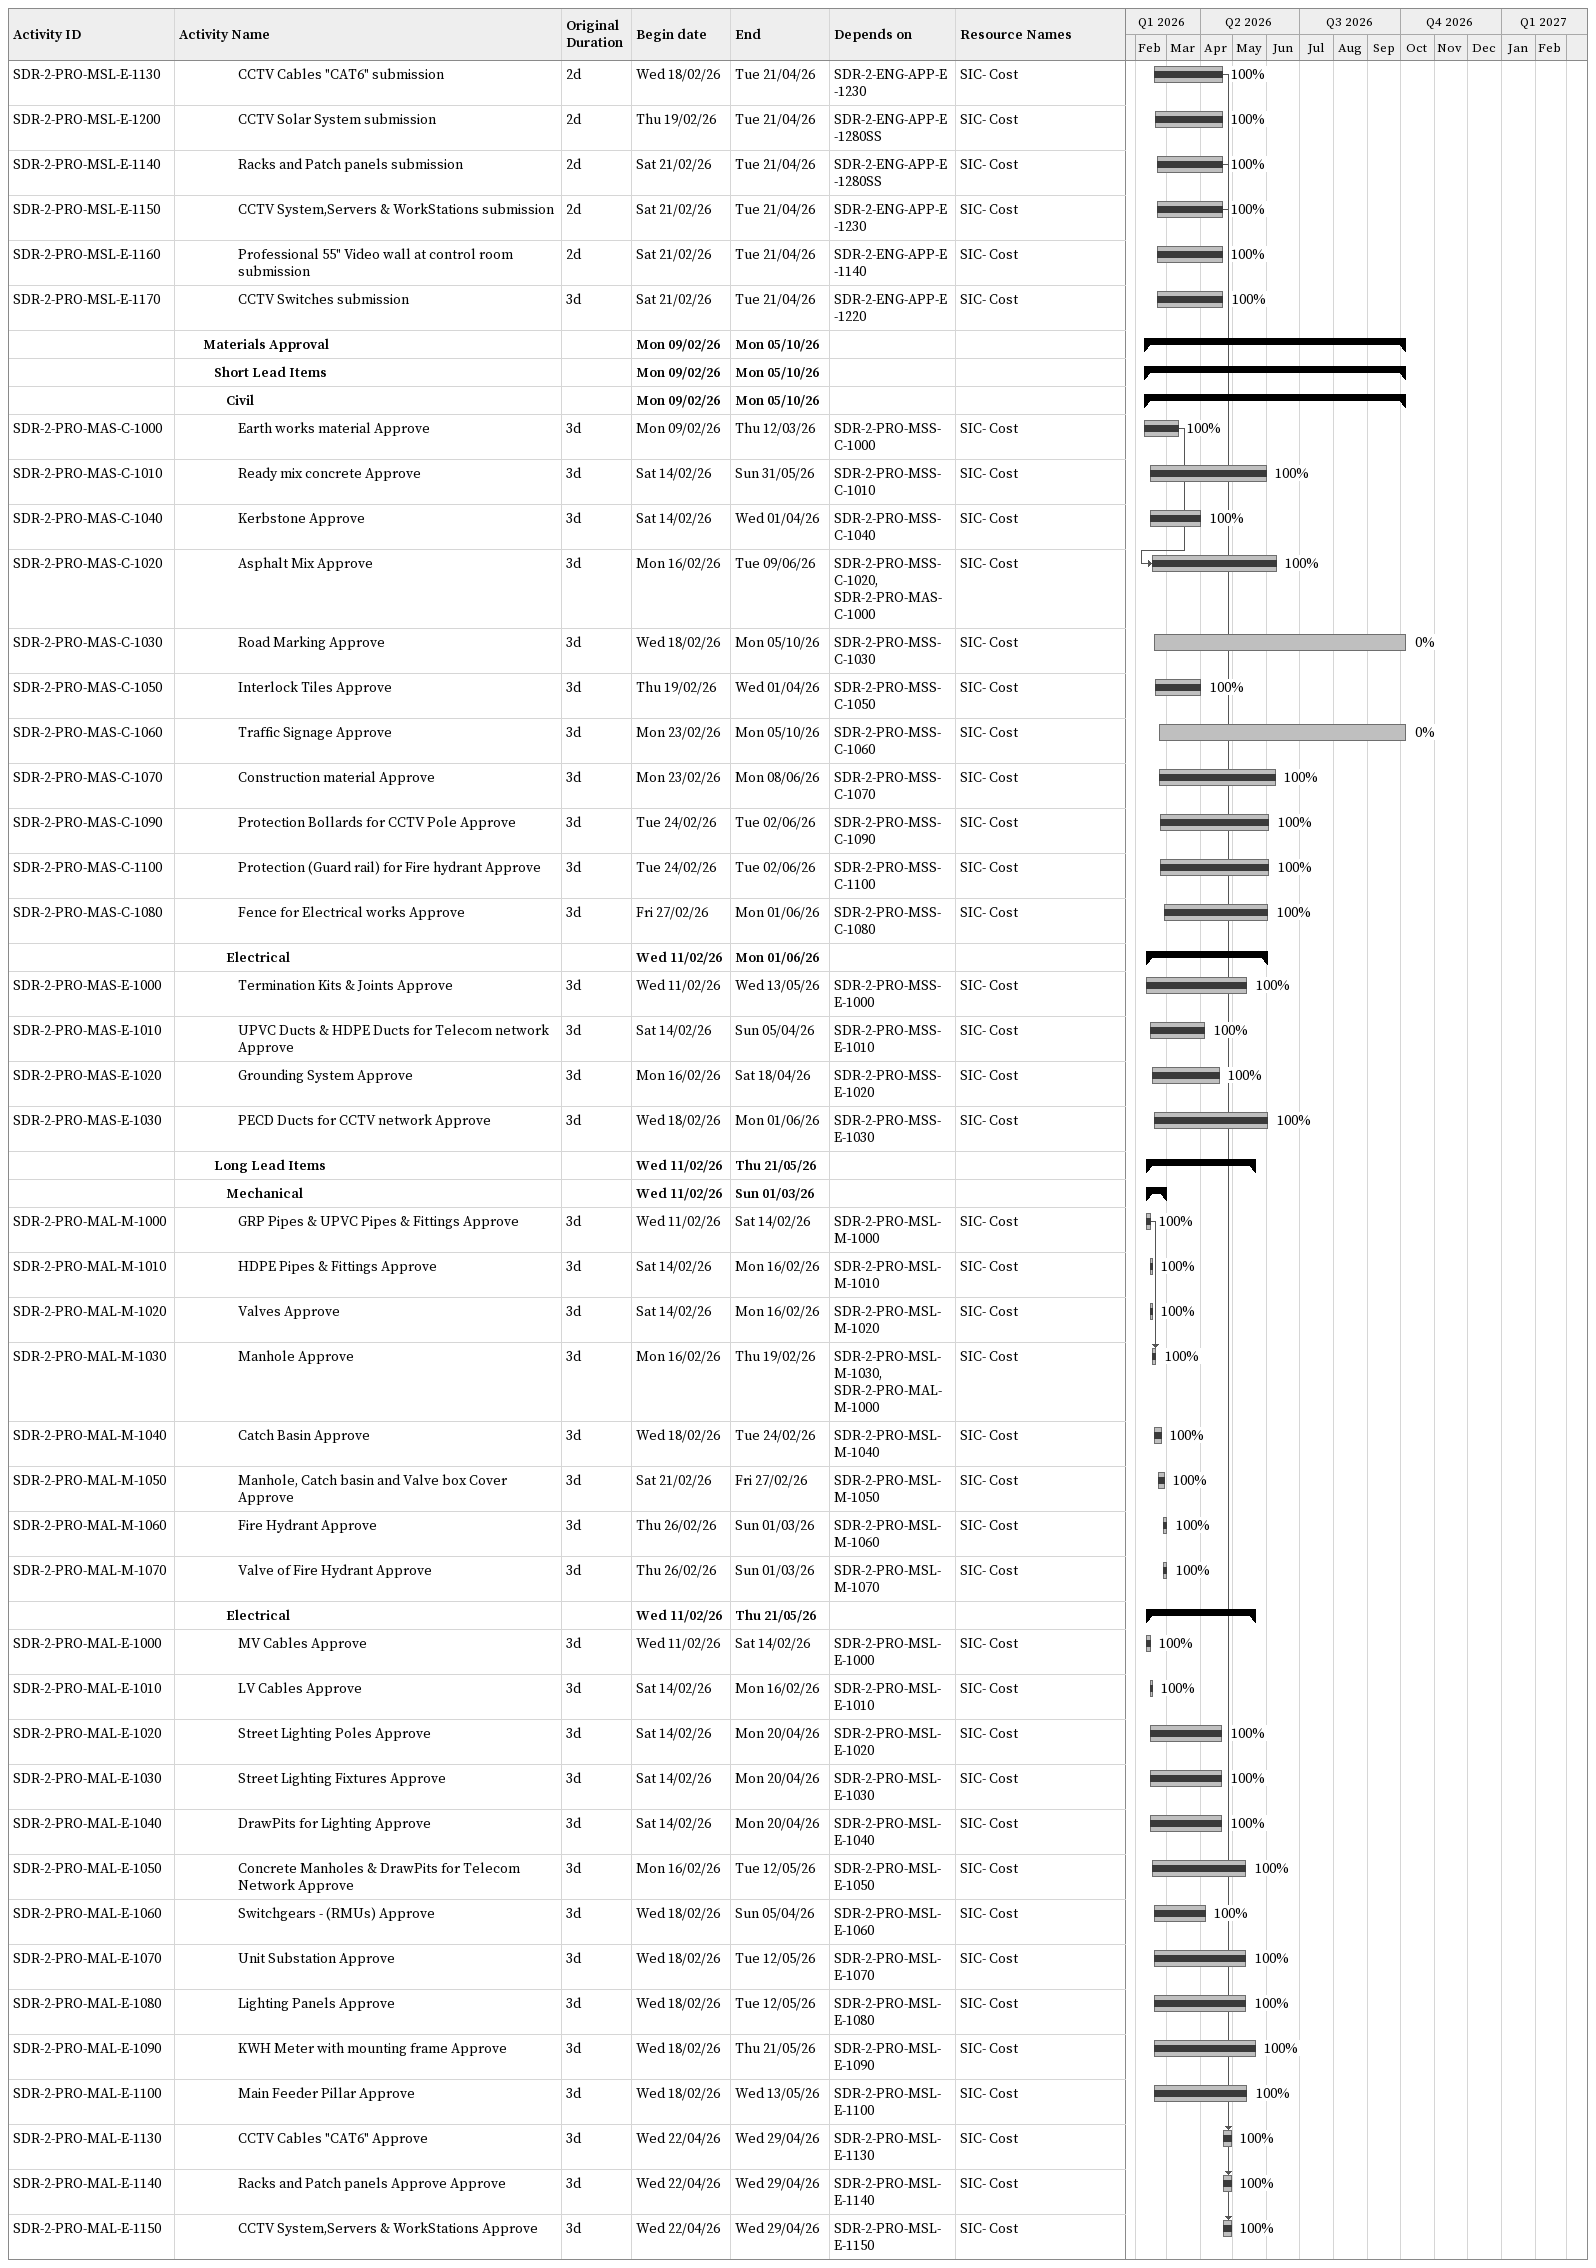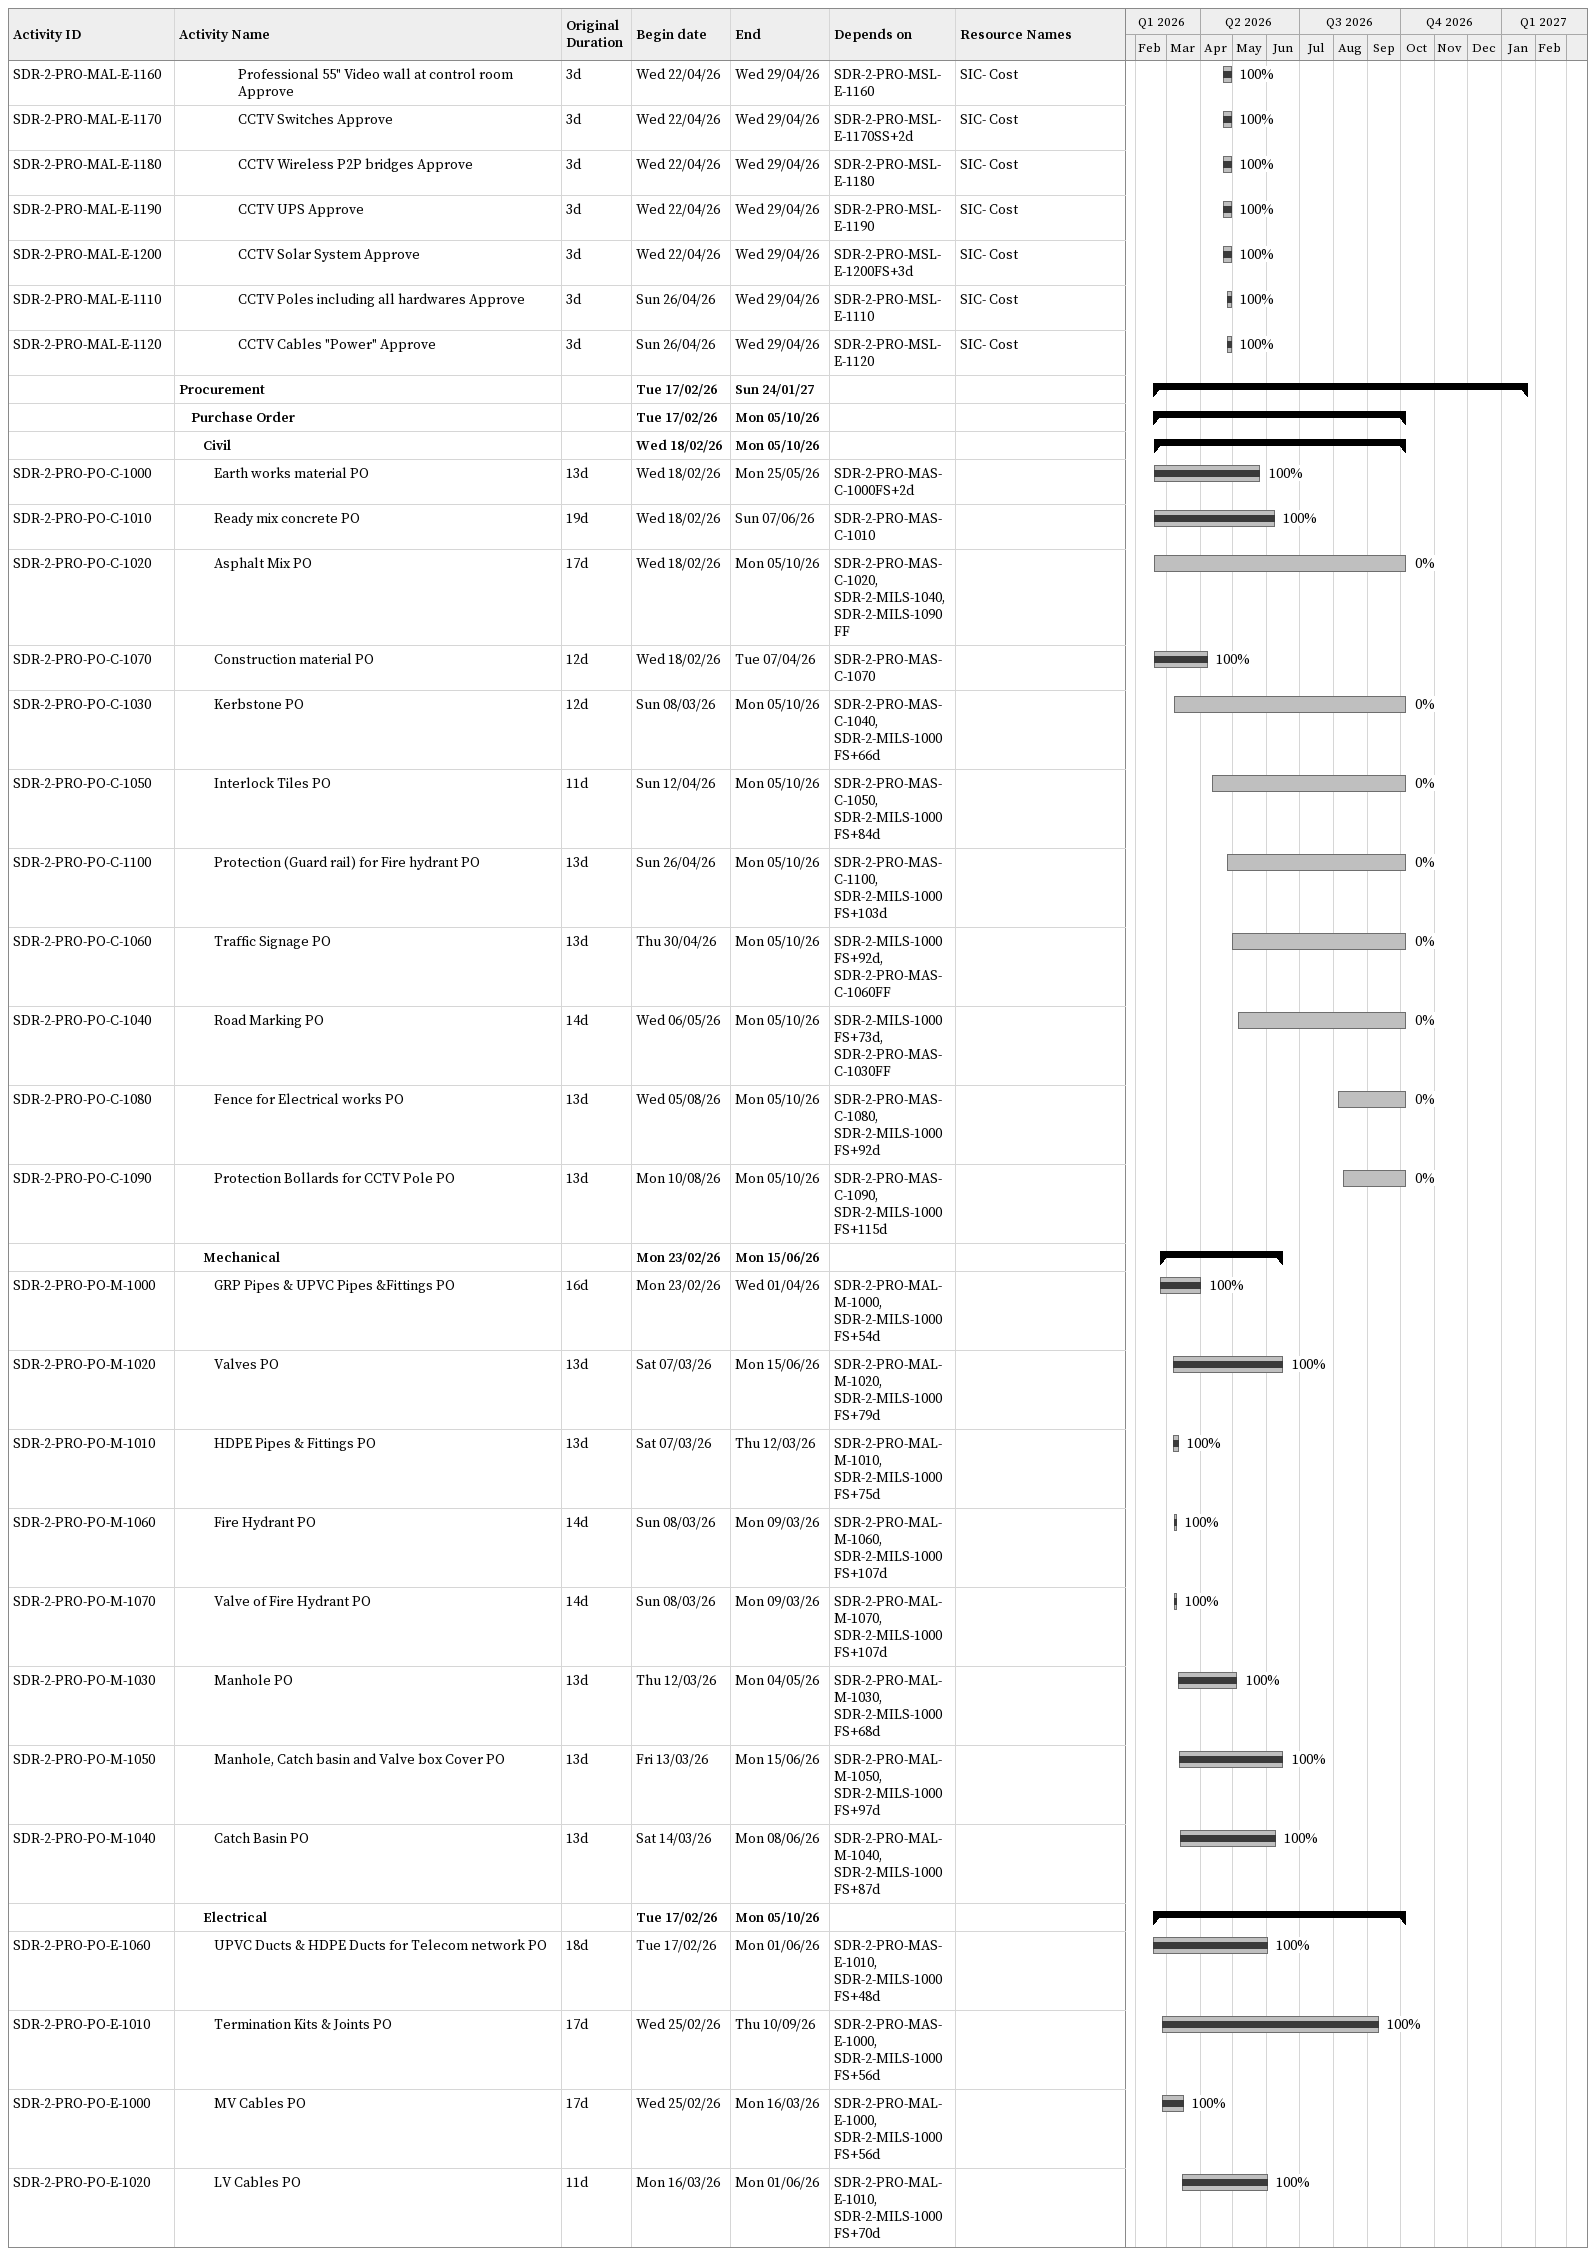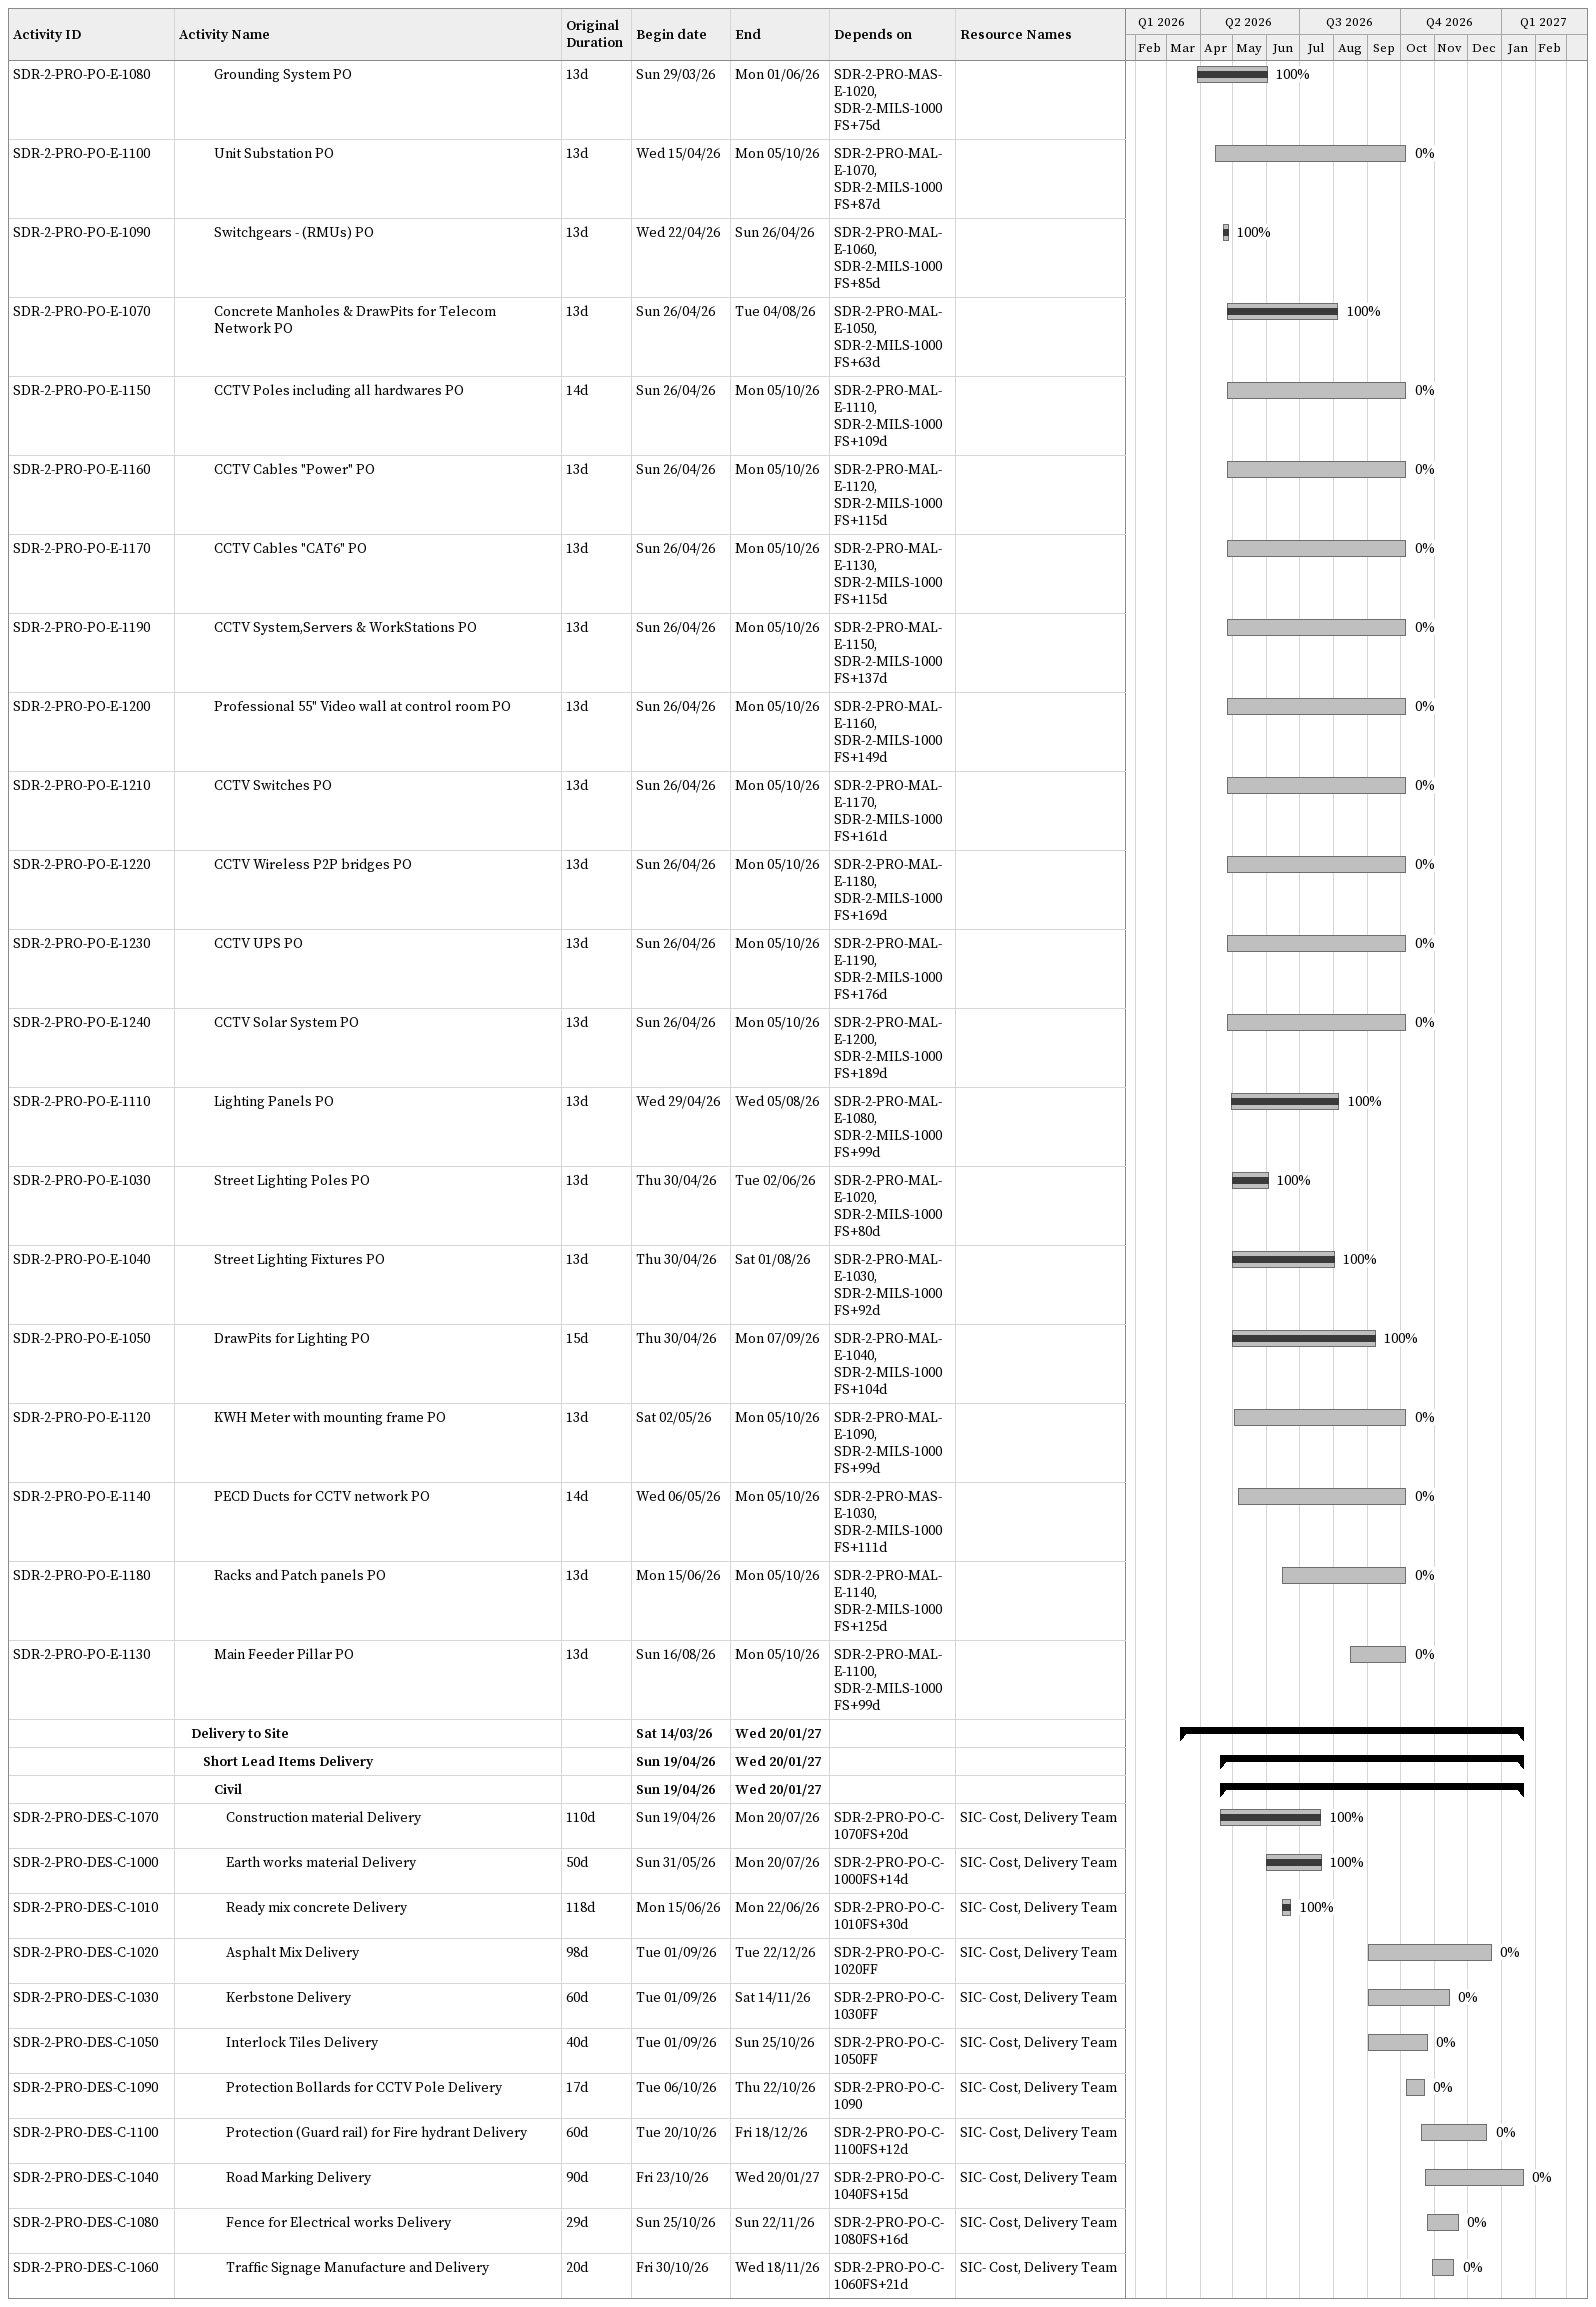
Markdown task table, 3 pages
| ID | Level | Task | Original duration | Start | Finish | Predecessors | Resources | % complete |
|---|---|---|---|---|---|---|---|---|
| SDR-2-PRO-MSL-E-1130 | 6 | CCTV Cables "CAT6" submission | 2d | 2026-02-18 | 2026-04-21 | SDR-2-ENG-APP-E-1230 | SIC- Cost | 100 |
| SDR-2-PRO-MSL-E-1200 | 6 | CCTV Solar System submission | 2d | 2026-02-19 | 2026-04-21 | SDR-2-ENG-APP-E-1280SS | SIC- Cost | 100 |
| SDR-2-PRO-MSL-E-1140 | 6 | Racks and Patch panels submission | 2d | 2026-02-21 | 2026-04-21 | SDR-2-ENG-APP-E-1280SS | SIC- Cost | 100 |
| SDR-2-PRO-MSL-E-1150 | 6 | CCTV System,Servers & WorkStations submission | 2d | 2026-02-21 | 2026-04-21 | SDR-2-ENG-APP-E-1230 | SIC- Cost | 100 |
| SDR-2-PRO-MSL-E-1160 | 6 | Professional 55" Video wall at control room submission | 2d | 2026-02-21 | 2026-04-21 | SDR-2-ENG-APP-E-1140 | SIC- Cost | 100 |
| SDR-2-PRO-MSL-E-1170 | 6 | CCTV Switches submission | 3d | 2026-02-21 | 2026-04-21 | SDR-2-ENG-APP-E-1220 | SIC- Cost | 100 |
|  | 3 | **Materials Approval** |  | 2026-02-09 | 2026-10-05 |  |  |  |
|  | 4 | **Short Lead Items** |  | 2026-02-09 | 2026-10-05 |  |  |  |
|  | 5 | **Civil** |  | 2026-02-09 | 2026-10-05 |  |  |  |
| SDR-2-PRO-MAS-C-1000 | 6 | Earth works material Approve | 3d | 2026-02-09 | 2026-03-12 | SDR-2-PRO-MSS-C-1000 | SIC- Cost | 100 |
| SDR-2-PRO-MAS-C-1010 | 6 | Ready mix concrete Approve | 3d | 2026-02-14 | 2026-05-31 | SDR-2-PRO-MSS-C-1010 | SIC- Cost | 100 |
| SDR-2-PRO-MAS-C-1040 | 6 | Kerbstone Approve | 3d | 2026-02-14 | 2026-04-01 | SDR-2-PRO-MSS-C-1040 | SIC- Cost | 100 |
| SDR-2-PRO-MAS-C-1020 | 6 | Asphalt Mix Approve | 3d | 2026-02-16 | 2026-06-09 | SDR-2-PRO-MSS-C-1020, SDR-2-PRO-MAS-C-1000 | SIC- Cost | 100 |
| SDR-2-PRO-MAS-C-1030 | 6 | Road Marking Approve | 3d | 2026-02-18 | 2026-10-05 | SDR-2-PRO-MSS-C-1030 | SIC- Cost | 0 |
| SDR-2-PRO-MAS-C-1050 | 6 | Interlock Tiles Approve | 3d | 2026-02-19 | 2026-04-01 | SDR-2-PRO-MSS-C-1050 | SIC- Cost | 100 |
| SDR-2-PRO-MAS-C-1060 | 6 | Traffic Signage Approve | 3d | 2026-02-23 | 2026-10-05 | SDR-2-PRO-MSS-C-1060 | SIC- Cost | 0 |
| SDR-2-PRO-MAS-C-1070 | 6 | Construction material Approve | 3d | 2026-02-23 | 2026-06-08 | SDR-2-PRO-MSS-C-1070 | SIC- Cost | 100 |
| SDR-2-PRO-MAS-C-1090 | 6 | Protection Bollards for CCTV Pole Approve | 3d | 2026-02-24 | 2026-06-02 | SDR-2-PRO-MSS-C-1090 | SIC- Cost | 100 |
| SDR-2-PRO-MAS-C-1100 | 6 | Protection (Guard rail) for Fire hydrant Approve | 3d | 2026-02-24 | 2026-06-02 | SDR-2-PRO-MSS-C-1100 | SIC- Cost | 100 |
| SDR-2-PRO-MAS-C-1080 | 6 | Fence for Electrical works Approve | 3d | 2026-02-27 | 2026-06-01 | SDR-2-PRO-MSS-C-1080 | SIC- Cost | 100 |
|  | 5 | **Electrical** |  | 2026-02-11 | 2026-06-01 |  |  |  |
| SDR-2-PRO-MAS-E-1000 | 6 | Termination Kits & Joints Approve | 3d | 2026-02-11 | 2026-05-13 | SDR-2-PRO-MSS-E-1000 | SIC- Cost | 100 |
| SDR-2-PRO-MAS-E-1010 | 6 | UPVC Ducts & HDPE Ducts for Telecom network Approve | 3d | 2026-02-14 | 2026-04-05 | SDR-2-PRO-MSS-E-1010 | SIC- Cost | 100 |
| SDR-2-PRO-MAS-E-1020 | 6 | Grounding System Approve | 3d | 2026-02-16 | 2026-04-18 | SDR-2-PRO-MSS-E-1020 | SIC- Cost | 100 |
| SDR-2-PRO-MAS-E-1030 | 6 | PECD Ducts for CCTV network Approve | 3d | 2026-02-18 | 2026-06-01 | SDR-2-PRO-MSS-E-1030 | SIC- Cost | 100 |
|  | 4 | **Long Lead Items** |  | 2026-02-11 | 2026-05-21 |  |  |  |
|  | 5 | **Mechanical** |  | 2026-02-11 | 2026-03-01 |  |  |  |
| SDR-2-PRO-MAL-M-1000 | 6 | GRP Pipes & UPVC Pipes & Fittings Approve | 3d | 2026-02-11 | 2026-02-14 | SDR-2-PRO-MSL-M-1000 | SIC- Cost | 100 |
| SDR-2-PRO-MAL-M-1010 | 6 | HDPE Pipes & Fittings Approve | 3d | 2026-02-14 | 2026-02-16 | SDR-2-PRO-MSL-M-1010 | SIC- Cost | 100 |
| SDR-2-PRO-MAL-M-1020 | 6 | Valves Approve | 3d | 2026-02-14 | 2026-02-16 | SDR-2-PRO-MSL-M-1020 | SIC- Cost | 100 |
| SDR-2-PRO-MAL-M-1030 | 6 | Manhole Approve | 3d | 2026-02-16 | 2026-02-19 | SDR-2-PRO-MSL-M-1030, SDR-2-PRO-MAL-M-1000 | SIC- Cost | 100 |
| SDR-2-PRO-MAL-M-1040 | 6 | Catch Basin Approve | 3d | 2026-02-18 | 2026-02-24 | SDR-2-PRO-MSL-M-1040 | SIC- Cost | 100 |
| SDR-2-PRO-MAL-M-1050 | 6 | Manhole, Catch basin and Valve box Cover Approve | 3d | 2026-02-21 | 2026-02-27 | SDR-2-PRO-MSL-M-1050 | SIC- Cost | 100 |
| SDR-2-PRO-MAL-M-1060 | 6 | Fire Hydrant Approve | 3d | 2026-02-26 | 2026-03-01 | SDR-2-PRO-MSL-M-1060 | SIC- Cost | 100 |
| SDR-2-PRO-MAL-M-1070 | 6 | Valve of Fire Hydrant Approve | 3d | 2026-02-26 | 2026-03-01 | SDR-2-PRO-MSL-M-1070 | SIC- Cost | 100 |
|  | 5 | **Electrical** |  | 2026-02-11 | 2026-05-21 |  |  |  |
| SDR-2-PRO-MAL-E-1000 | 6 | MV Cables Approve | 3d | 2026-02-11 | 2026-02-14 | SDR-2-PRO-MSL-E-1000 | SIC- Cost | 100 |
| SDR-2-PRO-MAL-E-1010 | 6 | LV Cables Approve | 3d | 2026-02-14 | 2026-02-16 | SDR-2-PRO-MSL-E-1010 | SIC- Cost | 100 |
| SDR-2-PRO-MAL-E-1020 | 6 | Street Lighting Poles Approve | 3d | 2026-02-14 | 2026-04-20 | SDR-2-PRO-MSL-E-1020 | SIC- Cost | 100 |
| SDR-2-PRO-MAL-E-1030 | 6 | Street Lighting Fixtures Approve | 3d | 2026-02-14 | 2026-04-20 | SDR-2-PRO-MSL-E-1030 | SIC- Cost | 100 |
| SDR-2-PRO-MAL-E-1040 | 6 | DrawPits for Lighting Approve | 3d | 2026-02-14 | 2026-04-20 | SDR-2-PRO-MSL-E-1040 | SIC- Cost | 100 |
| SDR-2-PRO-MAL-E-1050 | 6 | Concrete Manholes & DrawPits for Telecom Network Approve | 3d | 2026-02-16 | 2026-05-12 | SDR-2-PRO-MSL-E-1050 | SIC- Cost | 100 |
| SDR-2-PRO-MAL-E-1060 | 6 | Switchgears - (RMUs) Approve | 3d | 2026-02-18 | 2026-04-05 | SDR-2-PRO-MSL-E-1060 | SIC- Cost | 100 |
| SDR-2-PRO-MAL-E-1070 | 6 | Unit Substation Approve | 3d | 2026-02-18 | 2026-05-12 | SDR-2-PRO-MSL-E-1070 | SIC- Cost | 100 |
| SDR-2-PRO-MAL-E-1080 | 6 | Lighting Panels Approve | 3d | 2026-02-18 | 2026-05-12 | SDR-2-PRO-MSL-E-1080 | SIC- Cost | 100 |
| SDR-2-PRO-MAL-E-1090 | 6 | KWH Meter with mounting frame Approve | 3d | 2026-02-18 | 2026-05-21 | SDR-2-PRO-MSL-E-1090 | SIC- Cost | 100 |
| SDR-2-PRO-MAL-E-1100 | 6 | Main Feeder Pillar Approve | 3d | 2026-02-18 | 2026-05-13 | SDR-2-PRO-MSL-E-1100 | SIC- Cost | 100 |
| SDR-2-PRO-MAL-E-1130 | 6 | CCTV Cables "CAT6" Approve | 3d | 2026-04-22 | 2026-04-29 | SDR-2-PRO-MSL-E-1130 | SIC- Cost | 100 |
| SDR-2-PRO-MAL-E-1140 | 6 | Racks and Patch panels Approve Approve | 3d | 2026-04-22 | 2026-04-29 | SDR-2-PRO-MSL-E-1140 | SIC- Cost | 100 |
| SDR-2-PRO-MAL-E-1150 | 6 | CCTV System,Servers & WorkStations Approve | 3d | 2026-04-22 | 2026-04-29 | SDR-2-PRO-MSL-E-1150 | SIC- Cost | 100 |
| SDR-2-PRO-MAL-E-1160 | 6 | Professional 55" Video wall at control room Approve | 3d | 2026-04-22 | 2026-04-29 | SDR-2-PRO-MSL-E-1160 | SIC- Cost | 100 |
| SDR-2-PRO-MAL-E-1170 | 6 | CCTV Switches Approve | 3d | 2026-04-22 | 2026-04-29 | SDR-2-PRO-MSL-E-1170SS+2d | SIC- Cost | 100 |
| SDR-2-PRO-MAL-E-1180 | 6 | CCTV Wireless P2P bridges Approve | 3d | 2026-04-22 | 2026-04-29 | SDR-2-PRO-MSL-E-1180 | SIC- Cost | 100 |
| SDR-2-PRO-MAL-E-1190 | 6 | CCTV UPS Approve | 3d | 2026-04-22 | 2026-04-29 | SDR-2-PRO-MSL-E-1190 | SIC- Cost | 100 |
| SDR-2-PRO-MAL-E-1200 | 6 | CCTV Solar System Approve | 3d | 2026-04-22 | 2026-04-29 | SDR-2-PRO-MSL-E-1200FS+3d | SIC- Cost | 100 |
| SDR-2-PRO-MAL-E-1110 | 6 | CCTV Poles including all hardwares Approve | 3d | 2026-04-26 | 2026-04-29 | SDR-2-PRO-MSL-E-1110 | SIC- Cost | 100 |
| SDR-2-PRO-MAL-E-1120 | 6 | CCTV Cables "Power" Approve | 3d | 2026-04-26 | 2026-04-29 | SDR-2-PRO-MSL-E-1120 | SIC- Cost | 100 |
|  | 1 | **Procurement** |  | 2026-02-17 | 2027-01-24 |  |  |  |
|  | 2 | **Purchase Order** |  | 2026-02-17 | 2026-10-05 |  |  |  |
|  | 3 | **Civil** |  | 2026-02-18 | 2026-10-05 |  |  |  |
| SDR-2-PRO-PO-C-1000 | 4 | Earth works material PO | 13d | 2026-02-18 | 2026-05-25 | SDR-2-PRO-MAS-C-1000FS+2d |  | 100 |
| SDR-2-PRO-PO-C-1010 | 4 | Ready mix concrete PO | 19d | 2026-02-18 | 2026-06-07 | SDR-2-PRO-MAS-C-1010 |  | 100 |
| SDR-2-PRO-PO-C-1020 | 4 | Asphalt Mix PO | 17d | 2026-02-18 | 2026-10-05 | SDR-2-PRO-MAS-C-1020, SDR-2-MILS-1040, SDR-2-MILS-1090FF |  | 0 |
| SDR-2-PRO-PO-C-1070 | 4 | Construction material PO | 12d | 2026-02-18 | 2026-04-07 | SDR-2-PRO-MAS-C-1070 |  | 100 |
| SDR-2-PRO-PO-C-1030 | 4 | Kerbstone PO | 12d | 2026-03-08 | 2026-10-05 | SDR-2-PRO-MAS-C-1040, SDR-2-MILS-1000FS+66d |  | 0 |
| SDR-2-PRO-PO-C-1050 | 4 | Interlock Tiles PO | 11d | 2026-04-12 | 2026-10-05 | SDR-2-PRO-MAS-C-1050, SDR-2-MILS-1000FS+84d |  | 0 |
| SDR-2-PRO-PO-C-1100 | 4 | Protection (Guard rail) for Fire hydrant PO | 13d | 2026-04-26 | 2026-10-05 | SDR-2-PRO-MAS-C-1100, SDR-2-MILS-1000FS+103d |  | 0 |
| SDR-2-PRO-PO-C-1060 | 4 | Traffic Signage PO | 13d | 2026-04-30 | 2026-10-05 | SDR-2-MILS-1000FS+92d, SDR-2-PRO-MAS-C-1060FF |  | 0 |
| SDR-2-PRO-PO-C-1040 | 4 | Road Marking PO | 14d | 2026-05-06 | 2026-10-05 | SDR-2-MILS-1000FS+73d, SDR-2-PRO-MAS-C-1030FF |  | 0 |
| SDR-2-PRO-PO-C-1080 | 4 | Fence for Electrical works PO | 13d | 2026-08-05 | 2026-10-05 | SDR-2-PRO-MAS-C-1080, SDR-2-MILS-1000FS+92d |  | 0 |
| SDR-2-PRO-PO-C-1090 | 4 | Protection Bollards for CCTV Pole PO | 13d | 2026-08-10 | 2026-10-05 | SDR-2-PRO-MAS-C-1090, SDR-2-MILS-1000FS+115d |  | 0 |
|  | 3 | **Mechanical** |  | 2026-02-23 | 2026-06-15 |  |  |  |
| SDR-2-PRO-PO-M-1000 | 4 | GRP Pipes & UPVC Pipes &Fittings PO | 16d | 2026-02-23 | 2026-04-01 | SDR-2-PRO-MAL-M-1000, SDR-2-MILS-1000FS+54d |  | 100 |
| SDR-2-PRO-PO-M-1020 | 4 | Valves PO | 13d | 2026-03-07 | 2026-06-15 | SDR-2-PRO-MAL-M-1020, SDR-2-MILS-1000FS+79d |  | 100 |
| SDR-2-PRO-PO-M-1010 | 4 | HDPE Pipes & Fittings PO | 13d | 2026-03-07 | 2026-03-12 | SDR-2-PRO-MAL-M-1010, SDR-2-MILS-1000FS+75d |  | 100 |
| SDR-2-PRO-PO-M-1060 | 4 | Fire Hydrant PO | 14d | 2026-03-08 | 2026-03-09 | SDR-2-PRO-MAL-M-1060, SDR-2-MILS-1000FS+107d |  | 100 |
| SDR-2-PRO-PO-M-1070 | 4 | Valve of Fire Hydrant PO | 14d | 2026-03-08 | 2026-03-09 | SDR-2-PRO-MAL-M-1070, SDR-2-MILS-1000FS+107d |  | 100 |
| SDR-2-PRO-PO-M-1030 | 4 | Manhole PO | 13d | 2026-03-12 | 2026-05-04 | SDR-2-PRO-MAL-M-1030, SDR-2-MILS-1000FS+68d |  | 100 |
| SDR-2-PRO-PO-M-1050 | 4 | Manhole, Catch basin and Valve box Cover PO | 13d | 2026-03-13 | 2026-06-15 | SDR-2-PRO-MAL-M-1050, SDR-2-MILS-1000FS+97d |  | 100 |
| SDR-2-PRO-PO-M-1040 | 4 | Catch Basin PO | 13d | 2026-03-14 | 2026-06-08 | SDR-2-PRO-MAL-M-1040, SDR-2-MILS-1000FS+87d |  | 100 |
|  | 3 | **Electrical** |  | 2026-02-17 | 2026-10-05 |  |  |  |
| SDR-2-PRO-PO-E-1060 | 4 | UPVC Ducts & HDPE Ducts for Telecom network PO | 18d | 2026-02-17 | 2026-06-01 | SDR-2-PRO-MAS-E-1010, SDR-2-MILS-1000FS+48d |  | 100 |
| SDR-2-PRO-PO-E-1010 | 4 | Termination Kits & Joints PO | 17d | 2026-02-25 | 2026-09-10 | SDR-2-PRO-MAS-E-1000, SDR-2-MILS-1000FS+56d |  | 100 |
| SDR-2-PRO-PO-E-1000 | 4 | MV Cables PO | 17d | 2026-02-25 | 2026-03-16 | SDR-2-PRO-MAL-E-1000, SDR-2-MILS-1000FS+56d |  | 100 |
| SDR-2-PRO-PO-E-1020 | 4 | LV Cables PO | 11d | 2026-03-16 | 2026-06-01 | SDR-2-PRO-MAL-E-1010, SDR-2-MILS-1000FS+70d |  | 100 |
| SDR-2-PRO-PO-E-1080 | 4 | Grounding System PO | 13d | 2026-03-29 | 2026-06-01 | SDR-2-PRO-MAS-E-1020, SDR-2-MILS-1000FS+75d |  | 100 |
| SDR-2-PRO-PO-E-1100 | 4 | Unit Substation PO | 13d | 2026-04-15 | 2026-10-05 | SDR-2-PRO-MAL-E-1070, SDR-2-MILS-1000FS+87d |  | 0 |
| SDR-2-PRO-PO-E-1090 | 4 | Switchgears - (RMUs) PO | 13d | 2026-04-22 | 2026-04-26 | SDR-2-PRO-MAL-E-1060, SDR-2-MILS-1000FS+85d |  | 100 |
| SDR-2-PRO-PO-E-1070 | 4 | Concrete Manholes & DrawPits for Telecom Network PO | 13d | 2026-04-26 | 2026-08-04 | SDR-2-PRO-MAL-E-1050, SDR-2-MILS-1000FS+63d |  | 100 |
| SDR-2-PRO-PO-E-1150 | 4 | CCTV Poles including all hardwares PO | 14d | 2026-04-26 | 2026-10-05 | SDR-2-PRO-MAL-E-1110, SDR-2-MILS-1000FS+109d |  | 0 |
| SDR-2-PRO-PO-E-1160 | 4 | CCTV Cables "Power" PO | 13d | 2026-04-26 | 2026-10-05 | SDR-2-PRO-MAL-E-1120, SDR-2-MILS-1000FS+115d |  | 0 |
| SDR-2-PRO-PO-E-1170 | 4 | CCTV Cables "CAT6" PO | 13d | 2026-04-26 | 2026-10-05 | SDR-2-PRO-MAL-E-1130, SDR-2-MILS-1000FS+115d |  | 0 |
| SDR-2-PRO-PO-E-1190 | 4 | CCTV System,Servers & WorkStations PO | 13d | 2026-04-26 | 2026-10-05 | SDR-2-PRO-MAL-E-1150, SDR-2-MILS-1000FS+137d |  | 0 |
| SDR-2-PRO-PO-E-1200 | 4 | Professional 55" Video wall at control room PO | 13d | 2026-04-26 | 2026-10-05 | SDR-2-PRO-MAL-E-1160, SDR-2-MILS-1000FS+149d |  | 0 |
| SDR-2-PRO-PO-E-1210 | 4 | CCTV Switches PO | 13d | 2026-04-26 | 2026-10-05 | SDR-2-PRO-MAL-E-1170, SDR-2-MILS-1000FS+161d |  | 0 |
| SDR-2-PRO-PO-E-1220 | 4 | CCTV Wireless P2P bridges PO | 13d | 2026-04-26 | 2026-10-05 | SDR-2-PRO-MAL-E-1180, SDR-2-MILS-1000FS+169d |  | 0 |
| SDR-2-PRO-PO-E-1230 | 4 | CCTV UPS PO | 13d | 2026-04-26 | 2026-10-05 | SDR-2-PRO-MAL-E-1190, SDR-2-MILS-1000FS+176d |  | 0 |
| SDR-2-PRO-PO-E-1240 | 4 | CCTV Solar System PO | 13d | 2026-04-26 | 2026-10-05 | SDR-2-PRO-MAL-E-1200, SDR-2-MILS-1000FS+189d |  | 0 |
| SDR-2-PRO-PO-E-1110 | 4 | Lighting Panels PO | 13d | 2026-04-29 | 2026-08-05 | SDR-2-PRO-MAL-E-1080, SDR-2-MILS-1000FS+99d |  | 100 |
| SDR-2-PRO-PO-E-1030 | 4 | Street Lighting Poles PO | 13d | 2026-04-30 | 2026-06-02 | SDR-2-PRO-MAL-E-1020, SDR-2-MILS-1000FS+80d |  | 100 |
| SDR-2-PRO-PO-E-1040 | 4 | Street Lighting Fixtures PO | 13d | 2026-04-30 | 2026-08-01 | SDR-2-PRO-MAL-E-1030, SDR-2-MILS-1000FS+92d |  | 100 |
| SDR-2-PRO-PO-E-1050 | 4 | DrawPits for Lighting PO | 15d | 2026-04-30 | 2026-09-07 | SDR-2-PRO-MAL-E-1040, SDR-2-MILS-1000FS+104d |  | 100 |
| SDR-2-PRO-PO-E-1120 | 4 | KWH Meter with mounting frame PO | 13d | 2026-05-02 | 2026-10-05 | SDR-2-PRO-MAL-E-1090, SDR-2-MILS-1000FS+99d |  | 0 |
| SDR-2-PRO-PO-E-1140 | 4 | PECD Ducts for CCTV network PO | 14d | 2026-05-06 | 2026-10-05 | SDR-2-PRO-MAS-E-1030, SDR-2-MILS-1000FS+111d |  | 0 |
| SDR-2-PRO-PO-E-1180 | 4 | Racks and Patch panels PO | 13d | 2026-06-15 | 2026-10-05 | SDR-2-PRO-MAL-E-1140, SDR-2-MILS-1000FS+125d |  | 0 |
| SDR-2-PRO-PO-E-1130 | 4 | Main Feeder Pillar PO | 13d | 2026-08-16 | 2026-10-05 | SDR-2-PRO-MAL-E-1100, SDR-2-MILS-1000FS+99d |  | 0 |
|  | 2 | **Delivery to Site** |  | 2026-03-14 | 2027-01-20 |  |  |  |
|  | 3 | **Short Lead Items Delivery** |  | 2026-04-19 | 2027-01-20 |  |  |  |
|  | 4 | **Civil** |  | 2026-04-19 | 2027-01-20 |  |  |  |
| SDR-2-PRO-DES-C-1070 | 5 | Construction material Delivery | 110d | 2026-04-19 | 2026-07-20 | SDR-2-PRO-PO-C-1070FS+20d | SIC- Cost, Delivery Team | 100 |
| SDR-2-PRO-DES-C-1000 | 5 | Earth works material Delivery | 50d | 2026-05-31 | 2026-07-20 | SDR-2-PRO-PO-C-1000FS+14d | SIC- Cost, Delivery Team | 100 |
| SDR-2-PRO-DES-C-1010 | 5 | Ready mix concrete Delivery | 118d | 2026-06-15 | 2026-06-22 | SDR-2-PRO-PO-C-1010FS+30d | SIC- Cost, Delivery Team | 100 |
| SDR-2-PRO-DES-C-1020 | 5 | Asphalt Mix Delivery | 98d | 2026-09-01 | 2026-12-22 | SDR-2-PRO-PO-C-1020FF | SIC- Cost, Delivery Team | 0 |
| SDR-2-PRO-DES-C-1030 | 5 | Kerbstone Delivery | 60d | 2026-09-01 | 2026-11-14 | SDR-2-PRO-PO-C-1030FF | SIC- Cost, Delivery Team | 0 |
| SDR-2-PRO-DES-C-1050 | 5 | Interlock Tiles Delivery | 40d | 2026-09-01 | 2026-10-25 | SDR-2-PRO-PO-C-1050FF | SIC- Cost, Delivery Team | 0 |
| SDR-2-PRO-DES-C-1090 | 5 | Protection Bollards for CCTV Pole Delivery | 17d | 2026-10-06 | 2026-10-22 | SDR-2-PRO-PO-C-1090 | SIC- Cost, Delivery Team | 0 |
| SDR-2-PRO-DES-C-1100 | 5 | Protection (Guard rail) for Fire hydrant Delivery | 60d | 2026-10-20 | 2026-12-18 | SDR-2-PRO-PO-C-1100FS+12d | SIC- Cost, Delivery Team | 0 |
| SDR-2-PRO-DES-C-1040 | 5 | Road Marking Delivery | 90d | 2026-10-23 | 2027-01-20 | SDR-2-PRO-PO-C-1040FS+15d | SIC- Cost, Delivery Team | 0 |
| SDR-2-PRO-DES-C-1080 | 5 | Fence for Electrical works Delivery | 29d | 2026-10-25 | 2026-11-22 | SDR-2-PRO-PO-C-1080FS+16d | SIC- Cost, Delivery Team | 0 |
| SDR-2-PRO-DES-C-1060 | 5 | Traffic Signage Manufacture and Delivery | 20d | 2026-10-30 | 2026-11-18 | SDR-2-PRO-PO-C-1060FS+21d | SIC- Cost, Delivery Team | 0 |
